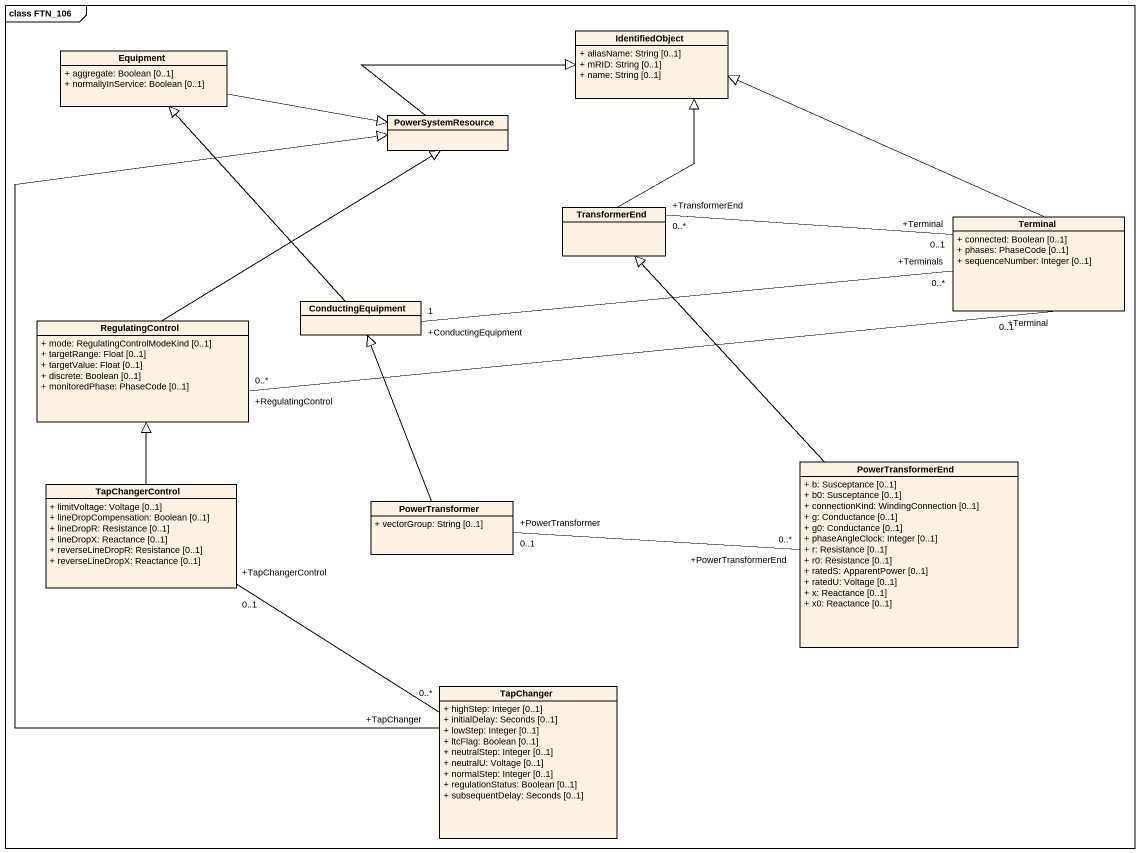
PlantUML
@startuml
mainframe class FTN_106
hide circle
hide empty members
skinparam classAttributeIconSize 0
class Equipment {
  + aggregate: Boolean [0..1]
  + normallyInService: Boolean [0..1]
}
class IdentifiedObject {
  + aliasName: String [0..1]
  + mRID: String [0..1]
  + name: String [0..1]
}
class PowerSystemResource
class TransformerEnd
class Terminal {
  + connected: Boolean [0..1]
  + phases: PhaseCode [0..1]
  + sequenceNumber: Integer [0..1]
}
class ConductingEquipment
class RegulatingControl {
  + mode: RegulatingControlModeKind [0..1]
  + targetRange: Float [0..1]
  + targetValue: Float [0..1]
  + discrete: Boolean [0..1]
  + monitoredPhase: PhaseCode [0..1]
}
class TapChangerControl {
  + limitVoltage: Voltage [0..1]
  + lineDropCompensation: Boolean [0..1]
  + lineDropR: Resistance [0..1]
  + lineDropX: Reactance [0..1]
  + reverseLineDropR: Resistance [0..1]
  + reverseLineDropX: Reactance [0..1]
}
class PowerTransformerEnd {
  + b: Susceptance [0..1]
  + b0: Susceptance [0..1]
  + connectionKind: WindingConnection [0..1]
  + g: Conductance [0..1]
  + g0: Conductance [0..1]
  + phaseAngleClock: Integer [0..1]
  + r: Resistance [0..1]
  + r0: Resistance [0..1]
  + ratedS: ApparentPower [0..1]
  + ratedU: Voltage [0..1]
  + x: Reactance [0..1]
  + x0: Reactance [0..1]
}
class PowerTransformer {
  + vectorGroup: String [0..1]
}
class TapChanger {
  + highStep: Integer [0..1]
  + initialDelay: Seconds [0..1]
  + lowStep: Integer [0..1]
  + ltcFlag: Boolean [0..1]
  + neutralStep: Integer [0..1]
  + neutralU: Voltage [0..1]
  + normalStep: Integer [0..1]
  + regulationStatus: Boolean [0..1]
  + subsequentDelay: Seconds [0..1]
}
Equipment -right-|> PowerSystemResource
PowerSystemResource -right-|> IdentifiedObject
TransformerEnd -up-|> IdentifiedObject
TransformerEnd "+TransformerEnd\n0..*" -right- "+Terminal\n0..1" Terminal
Terminal -left-|> IdentifiedObject
Terminal "+Terminals\n0..*" -left- "+ConductingEquipment\n1" ConductingEquipment
Terminal "+Terminal\n0..1" -left- "+RegulatingControl\n0..*" RegulatingControl
ConductingEquipment -up-|> Equipment
RegulatingControl -up-|> PowerSystemResource
TapChangerControl -up-|> RegulatingControl
PowerTransformerEnd -up-|> TransformerEnd
PowerTransformer -up-|> ConductingEquipment
PowerTransformer "+PowerTransformer\n0..1" -right- "+PowerTransformerEnd\n0..*" PowerTransformerEnd
TapChanger -up-|> PowerSystemResource
TapChanger "+TapChanger\n0..*" -left- "+TapChangerControl\n0..1" TapChangerControl
@enduml
